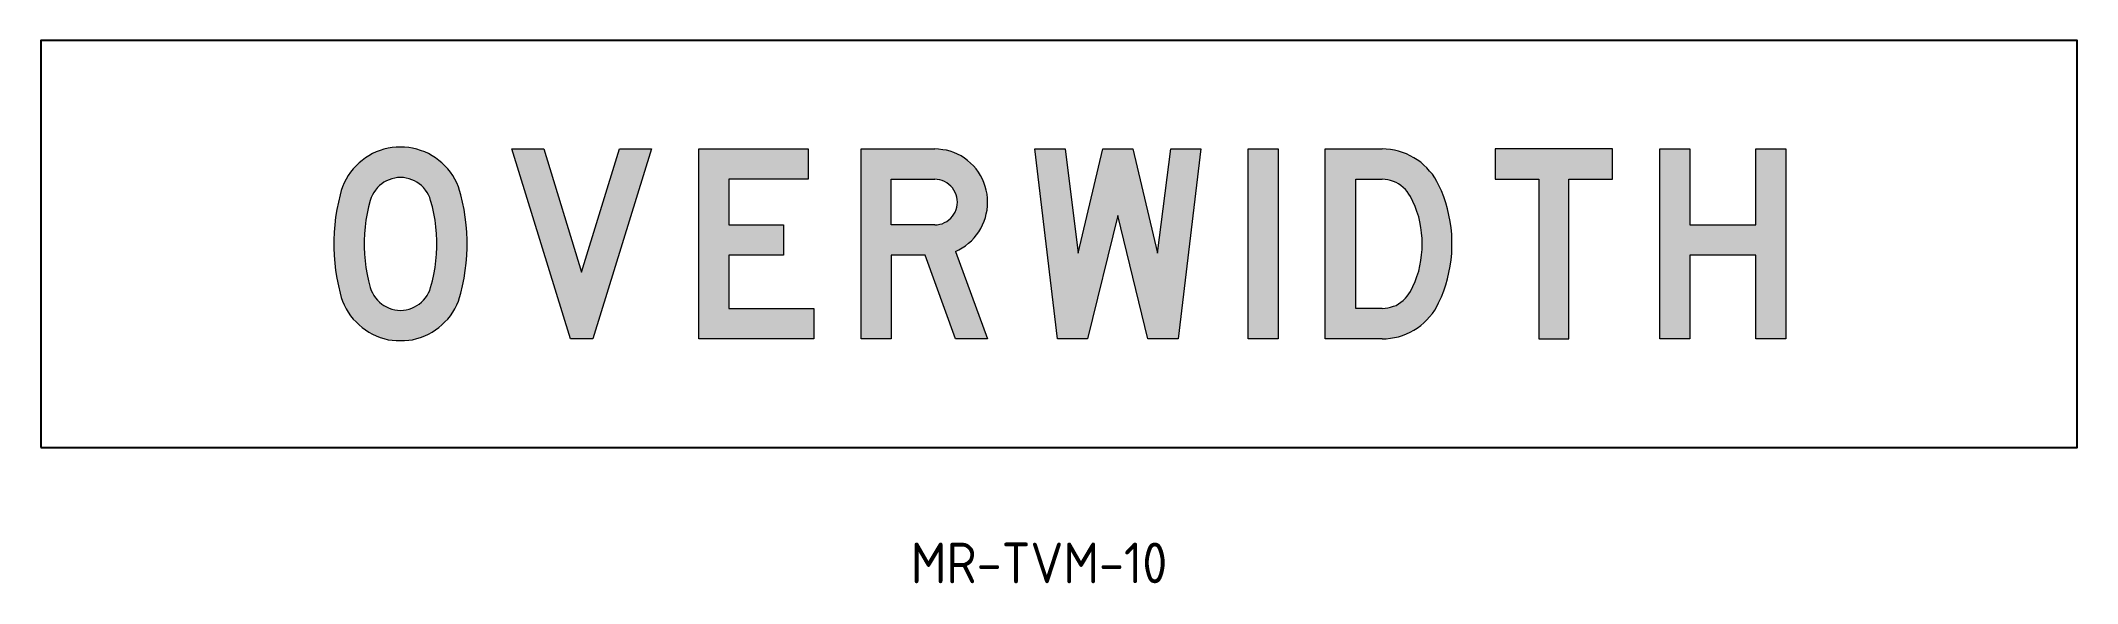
# Model space of a CAD drawing. Extents: x 16 to 166, y 91 to 131.
import ezdxf

# ---------------------------------------------------------------- set-up
doc = ezdxf.new("R2010")
doc.units = 0
doc.header["$LTSCALE"] = 12
doc.header["$MEASUREMENT"] = 0
doc.layers.get('0').update_dxf_attribs({"linetype": 'CONTINUOUS'})
for name, color, linetype in [('L25', 1, 'CONTINUOUS'), ('L35', 3, 'CONTINUOUS'), ('T25', 1, 'CONTINUOUS')]:
    doc.layers.add(name, color=color, linetype=linetype)
doc.styles.add('ISO', font='iso')

msp = doc.modelspace()

# ---------------------------------------------------------------- hatches: boundary and pattern name
at = {"layer": 'L25'}
h = msp.add_hatch(color=256, dxfattribs=at)
h.paths.add_polyline_path([(135.11, 122.75), (137.32, 122.75), (137.32, 117.15), (142.2, 117.15), (142.2, 122.75), (144.41, 122.75), (144.41, 108.76), (142.2, 108.76), (142.2, 114.92), (137.32, 114.92), (137.32, 108.76), (135.11, 108.76)])
h.paths.add_polyline_path([(123, 122.75), (123, 120.52), (126.2, 120.52), (126.2, 108.76), (128.43, 108.76), (128.43, 120.52), (131.63, 120.52), (131.63, 122.75)])
h.paths.add_polyline_path([(104.79, 122.75), (107.01, 122.75), (107.01, 108.76), (104.79, 108.76)])
h.paths.add_polyline_path([(89.08, 122.75), (91.31, 122.75), (92.27, 115.06), (94.09, 122.75), (96.3, 122.75), (98.12, 115.06), (99.1, 122.75), (101.32, 122.75), (99.64, 108.76), (97.42, 108.76), (95.2, 117.85), (92.97, 108.76), (90.75, 108.76)])
h.paths.add_polyline_path([(64.33, 122.75), (72.4, 122.75), (72.4, 120.52), (66.55, 120.52), (66.55, 117.15), (70.58, 117.15), (70.58, 114.92), (66.55, 114.92), (66.55, 110.99), (72.82, 110.99), (72.82, 108.76), (64.33, 108.76)])
h.paths.add_polyline_path([(50.57, 122.75), (52.93, 122.75), (55.7, 113.66), (58.5, 122.75), (60.86, 122.75), (56.54, 108.76), (54.88, 108.76)])
h.paths.add_polyline_path([(114.66, 110.99), (112.72, 110.99), (112.72, 120.52), (114.66, 120.52), (114.88, 120.5), (115.09, 120.47), (115.29, 120.42), (115.5, 120.36), (115.7, 120.27), (115.88, 120.17), (116.05, 120.05), (116.22, 119.91), (116.38, 119.77), (116.52, 119.62), (116.64, 119.43), (116.75, 119.24), (116.92, 118.89), (117.09, 118.51), (117.23, 118.14), (117.36, 117.75), (117.45, 117.37), (117.53, 116.96), (117.57, 116.56), (117.61, 116.16), (117.62, 115.75), (117.61, 115.35), (117.57, 114.95), (117.53, 114.54), (117.45, 114.14), (117.36, 113.75), (117.23, 113.36), (117.09, 112.99), (116.92, 112.62), (116.75, 112.25), (116.64, 112.06), (116.52, 111.89), (116.38, 111.74), (116.22, 111.58), (116.05, 111.46), (115.88, 111.33), (115.7, 111.22), (115.5, 111.15), (115.29, 111.08), (115.09, 111.04), (114.88, 111.01)], flags=16)
h.paths.add_polyline_path([(114.66, 108.76), (110.48, 108.76), (110.48, 122.75), (114.66, 122.75), (114.97, 122.73), (115.28, 122.72), (115.57, 122.66), (115.87, 122.59), (116.16, 122.5), (116.46, 122.39), (116.74, 122.25), (117, 122.11), (117.26, 121.94), (117.51, 121.77), (117.75, 121.57), (117.96, 121.35), (118.16, 121.12), (118.37, 120.89), (118.54, 120.62), (118.69, 120.36), (118.83, 120.1), (119.03, 119.66), (119.2, 119.23), (119.36, 118.78), (119.48, 118.33), (119.59, 117.86), (119.68, 117.4), (119.75, 116.93), (119.79, 116.47), (119.81, 115.99), (119.81, 115.52), (119.79, 115.04), (119.75, 114.57), (119.68, 114.11), (119.59, 113.64), (119.48, 113.18), (119.36, 112.73), (119.2, 112.28), (119.03, 111.84), (118.83, 111.41), (118.69, 111.13), (118.54, 110.87), (118.37, 110.62), (118.16, 110.37), (117.96, 110.15), (117.75, 109.94), (117.51, 109.73), (117.26, 109.55), (117, 109.39), (116.74, 109.24), (116.46, 109.11), (116.16, 109), (115.87, 108.91), (115.57, 108.85), (115.28, 108.79), (114.97, 108.76)])
h.paths.add_polyline_path([(81.71, 117.15), (78.51, 117.15), (78.51, 120.52), (81.71, 120.52), (81.89, 120.5), (82.08, 120.47), (82.26, 120.42), (82.44, 120.35), (82.61, 120.25), (82.75, 120.14), (82.89, 120.02), (83.02, 119.88), (83.13, 119.72), (83.21, 119.55), (83.29, 119.38), (83.34, 119.21), (83.37, 119.03), (83.38, 118.82), (83.37, 118.64), (83.34, 118.45), (83.29, 118.28), (83.21, 118.1), (83.13, 117.94), (83.02, 117.79), (82.89, 117.65), (82.75, 117.52), (82.61, 117.41), (82.44, 117.32), (82.26, 117.24), (82.08, 117.2), (81.89, 117.16)], flags=16)
h.paths.add_polyline_path([(83.24, 115.19), (85.6, 108.76), (83.24, 108.76), (81.01, 114.92), (78.51, 114.92), (78.51, 108.76), (76.29, 108.76), (76.29, 122.75), (81.71, 122.75), (82, 122.73), (82.3, 122.7), (82.57, 122.66), (82.85, 122.58), (83.13, 122.49), (83.4, 122.36), (83.66, 122.24), (83.91, 122.08), (84.14, 121.9), (84.36, 121.71), (84.58, 121.51), (84.76, 121.28), (84.93, 121.04), (85.09, 120.8), (85.23, 120.53), (85.34, 120.27), (85.43, 119.99), (85.51, 119.71), (85.57, 119.41), (85.6, 119.12), (85.6, 118.82), (85.6, 118.55), (85.57, 118.25), (85.51, 117.97), (85.45, 117.69), (85.35, 117.43), (85.24, 117.16), (85.1, 116.9), (84.96, 116.65), (84.79, 116.42), (84.62, 116.2), (84.42, 115.99), (84.2, 115.8), (83.99, 115.61), (83.74, 115.46), (83.49, 115.32)])
h.paths.add_polyline_path([(42.36, 120.66), (42.15, 120.64), (41.94, 120.61), (41.73, 120.56), (41.53, 120.48), (41.34, 120.41), (41.15, 120.3), (40.98, 120.17), (40.81, 120.05), (40.66, 119.9), (40.52, 119.72), (40.41, 119.55), (40.3, 119.37), (40.21, 119.17), (40.14, 118.96), (40, 118.48), (39.9, 118), (39.82, 117.51), (39.76, 117.01), (39.71, 116.5), (39.69, 116), (39.69, 115.5), (39.71, 114.99), (39.76, 114.5), (39.82, 114), (39.9, 113.5), (40, 113.02), (40.14, 112.53), (40.21, 112.32), (40.3, 112.14), (40.41, 111.95), (40.52, 111.77), (40.66, 111.61), (40.81, 111.46), (40.98, 111.32), (41.15, 111.21), (41.34, 111.1), (41.53, 111.01), (41.73, 110.94), (41.94, 110.9), (42.15, 110.87), (42.36, 110.85), (42.58, 110.87), (42.78, 110.9), (43, 110.94), (43.2, 111.01), (43.39, 111.1), (43.57, 111.21), (43.74, 111.32), (43.91, 111.46), (44.07, 111.61), (44.21, 111.77), (44.32, 111.95), (44.43, 112.14), (44.52, 112.32), (44.58, 112.53), (44.72, 113.02), (44.83, 113.5), (44.91, 114), (44.97, 114.5), (45.02, 114.99), (45.03, 115.5), (45.03, 116), (45.02, 116.5), (44.97, 117.01), (44.91, 117.51), (44.83, 118), (44.72, 118.48), (44.58, 118.96), (44.52, 119.17), (44.43, 119.37), (44.32, 119.55), (44.21, 119.72), (44.07, 119.9), (43.91, 120.05), (43.74, 120.17), (43.57, 120.3), (43.39, 120.41), (43.2, 120.48), (43, 120.56), (42.78, 120.61), (42.58, 120.64)], flags=16)
h.paths.add_polyline_path([(42.36, 122.89), (42.05, 122.89), (41.76, 122.86), (41.46, 122.8), (41.15, 122.73), (40.87, 122.64), (40.58, 122.53), (40.3, 122.41), (40.04, 122.25), (39.79, 122.1), (39.54, 121.91), (39.31, 121.73), (39.09, 121.51), (38.87, 121.28), (38.69, 121.04), (38.52, 120.8), (38.36, 120.53), (38.22, 120.25), (38.1, 119.97), (38, 119.69), (37.91, 119.38), (37.79, 118.84), (37.68, 118.28), (37.58, 117.72), (37.52, 117.16), (37.48, 116.61), (37.46, 116.03), (37.46, 115.47), (37.48, 114.9), (37.52, 114.34), (37.58, 113.78), (37.68, 113.22), (37.79, 112.67), (37.91, 112.11), (38, 111.81), (38.1, 111.53), (38.22, 111.25), (38.36, 110.97), (38.52, 110.71), (38.69, 110.46), (38.87, 110.21), (39.09, 110), (39.31, 109.78), (39.54, 109.58), (39.79, 109.41), (40.04, 109.24), (40.3, 109.1), (40.58, 108.97), (40.87, 108.86), (41.15, 108.77), (41.46, 108.69), (41.76, 108.65), (42.05, 108.62), (42.36, 108.62), (42.67, 108.62), (42.97, 108.65), (43.26, 108.69), (43.57, 108.77), (43.85, 108.86), (44.15, 108.97), (44.43, 109.1), (44.69, 109.24), (44.94, 109.41), (45.19, 109.58), (45.42, 109.78), (45.64, 110), (45.85, 110.21), (46.04, 110.46), (46.21, 110.71), (46.37, 110.97), (46.51, 111.25), (46.63, 111.53), (46.72, 111.81), (46.82, 112.11), (46.94, 112.67), (47.05, 113.22), (47.14, 113.78), (47.2, 114.34), (47.25, 114.9), (47.27, 115.47), (47.27, 116.03), (47.25, 116.61), (47.2, 117.16), (47.14, 117.72), (47.05, 118.28), (46.94, 118.84), (46.82, 119.38), (46.72, 119.69), (46.63, 119.97), (46.51, 120.25), (46.37, 120.53), (46.21, 120.8), (46.04, 121.04), (45.85, 121.28), (45.64, 121.51), (45.42, 121.73), (45.19, 121.91), (44.94, 122.1), (44.69, 122.25), (44.43, 122.41), (44.15, 122.53), (43.85, 122.64), (43.57, 122.73), (43.26, 122.8), (42.97, 122.86), (42.67, 122.89)])

# ---------------------------------------------------------------- linework, layer by layer
at = {"color": 1, "lineweight": 0}
for points in [[(42.36, 122.89), (42.05, 122.89), (41.76, 122.86), (41.46, 122.8), (41.15, 122.73), (40.87, 122.64), (40.58, 122.53), (40.3, 122.41), (40.04, 122.25), (39.79, 122.1), (39.54, 121.91), (39.31, 121.73), (39.09, 121.51), (38.87, 121.28), (38.69, 121.04), (38.52, 120.8), (38.36, 120.53), (38.22, 120.25), (38.1, 119.97), (38, 119.69), (37.91, 119.38)], [(46.82, 119.38), (46.72, 119.69), (46.63, 119.97), (46.51, 120.25), (46.37, 120.53), (46.21, 120.8), (46.04, 121.04), (45.85, 121.28), (45.64, 121.51), (45.42, 121.73), (45.19, 121.91), (44.94, 122.1), (44.69, 122.25), (44.43, 122.41), (44.15, 122.53), (43.85, 122.64), (43.57, 122.73), (43.26, 122.8), (42.97, 122.86), (42.67, 122.89), (42.36, 122.89)], [(50.57, 122.75), (52.93, 122.75), (55.7, 113.66), (58.5, 122.75), (60.86, 122.75), (56.54, 108.76), (54.88, 108.76), (50.57, 122.75), (50.57, 122.75)], [(64.33, 122.75), (72.4, 122.75), (72.4, 120.52), (66.55, 120.52), (66.55, 117.15), (70.58, 117.15), (70.58, 114.92), (66.55, 114.92), (66.55, 110.99), (72.82, 110.99), (72.82, 108.76), (64.33, 108.76), (64.33, 122.75), (64.33, 122.75)], [(83.24, 115.19), (85.6, 108.76), (83.24, 108.76), (81.01, 114.92), (78.51, 114.92), (78.51, 108.76), (76.29, 108.76), (76.29, 122.75)], [(76.29, 122.75), (81.71, 122.75)], [(85.6, 118.82), (85.6, 119.12), (85.57, 119.41), (85.51, 119.71), (85.43, 119.99), (85.34, 120.27), (85.23, 120.53), (85.09, 120.8), (84.93, 121.04), (84.76, 121.28), (84.58, 121.51), (84.36, 121.71), (84.14, 121.9), (83.91, 122.08), (83.66, 122.24), (83.4, 122.36), (83.13, 122.49), (82.85, 122.58), (82.57, 122.66), (82.3, 122.7), (82, 122.73), (81.71, 122.75)], [(89.08, 122.75), (91.31, 122.75), (92.27, 115.06), (94.09, 122.75), (96.3, 122.75), (98.12, 115.06), (99.1, 122.75), (101.32, 122.75), (99.64, 108.76), (97.42, 108.76), (95.2, 117.85), (92.97, 108.76), (90.75, 108.76), (89.08, 122.75), (89.08, 122.75)], [(104.79, 122.75), (107.01, 122.75), (107.01, 108.76), (104.79, 108.76), (104.79, 122.75), (104.79, 122.75)], [(114.66, 108.76), (110.48, 108.76), (110.48, 122.75)], [(110.48, 122.75), (114.66, 122.75)], [(118.83, 120.1), (118.69, 120.36), (118.54, 120.62), (118.37, 120.89), (118.16, 121.12), (117.96, 121.35), (117.75, 121.57), (117.51, 121.77), (117.26, 121.94), (117, 122.11), (116.74, 122.25), (116.46, 122.39), (116.16, 122.5), (115.87, 122.59), (115.57, 122.66), (115.28, 122.72), (114.97, 122.73), (114.66, 122.75)], [(123, 122.75), (123, 120.52), (126.2, 120.52), (126.2, 108.76), (128.43, 108.76), (128.43, 120.52), (131.63, 120.52), (131.63, 122.75), (123, 122.75), (123, 122.75)], [(135.11, 122.75), (137.32, 122.75), (137.32, 117.15), (142.2, 117.15), (142.2, 122.75), (144.41, 122.75), (144.41, 108.76), (142.2, 108.76), (142.2, 114.92), (137.32, 114.92), (137.32, 108.76), (135.11, 108.76), (135.11, 122.75), (135.11, 122.75)], [(42.36, 120.66), (42.15, 120.64), (41.94, 120.61), (41.73, 120.56), (41.53, 120.48), (41.34, 120.41), (41.15, 120.3), (40.98, 120.17), (40.81, 120.05), (40.66, 119.9), (40.52, 119.72), (40.41, 119.55), (40.3, 119.37), (40.21, 119.17), (40.14, 118.96)], [(44.58, 118.96), (44.52, 119.17), (44.43, 119.37), (44.32, 119.55), (44.21, 119.72), (44.07, 119.9), (43.91, 120.05), (43.74, 120.17), (43.57, 120.3), (43.39, 120.41), (43.2, 120.48), (43, 120.56), (42.78, 120.61), (42.58, 120.64), (42.36, 120.66)], [(81.71, 117.15), (78.51, 117.15), (78.51, 120.52)], [(78.51, 120.52), (81.71, 120.52)], [(83.38, 118.82), (83.37, 119.03), (83.34, 119.21), (83.29, 119.38), (83.21, 119.55), (83.13, 119.72), (83.02, 119.88), (82.89, 120.02), (82.75, 120.14), (82.61, 120.25), (82.44, 120.35), (82.26, 120.42), (82.08, 120.47), (81.89, 120.5), (81.71, 120.52)], [(114.66, 110.99), (112.72, 110.99), (112.72, 120.52)], [(112.72, 120.52), (114.66, 120.52)], [(116.75, 119.24), (116.64, 119.43), (116.52, 119.62), (116.38, 119.77), (116.22, 119.91), (116.05, 120.05), (115.88, 120.17), (115.7, 120.27), (115.5, 120.36), (115.29, 120.42), (115.09, 120.47), (114.88, 120.5), (114.66, 120.52)], [(118.83, 111.41), (119.03, 111.84), (119.2, 112.28), (119.36, 112.73), (119.48, 113.18), (119.59, 113.64), (119.68, 114.11), (119.75, 114.57), (119.79, 115.04), (119.81, 115.52), (119.81, 115.99), (119.79, 116.47), (119.75, 116.93), (119.68, 117.4), (119.59, 117.86), (119.48, 118.33), (119.36, 118.78), (119.2, 119.23), (119.03, 119.66), (118.83, 120.1)], [(37.91, 119.38), (37.79, 118.84), (37.68, 118.28), (37.58, 117.72), (37.52, 117.16), (37.48, 116.61), (37.46, 116.03), (37.46, 115.47), (37.48, 114.9), (37.52, 114.34), (37.58, 113.78), (37.68, 113.22), (37.79, 112.67), (37.91, 112.11)], [(40.14, 118.96), (40, 118.48), (39.9, 118), (39.82, 117.51), (39.76, 117.01), (39.71, 116.5), (39.69, 116), (39.69, 115.5), (39.71, 114.99), (39.76, 114.5), (39.82, 114), (39.9, 113.5), (40, 113.02), (40.14, 112.53)], [(44.58, 112.53), (44.72, 113.02), (44.83, 113.5), (44.91, 114), (44.97, 114.5), (45.02, 114.99), (45.03, 115.5), (45.03, 116), (45.02, 116.5), (44.97, 117.01), (44.91, 117.51), (44.83, 118), (44.72, 118.48), (44.58, 118.96)], [(46.82, 112.11), (46.94, 112.67), (47.05, 113.22), (47.14, 113.78), (47.2, 114.34), (47.25, 114.9), (47.27, 115.47), (47.27, 116.03), (47.25, 116.61), (47.2, 117.16), (47.14, 117.72), (47.05, 118.28), (46.94, 118.84), (46.82, 119.38)], [(81.71, 117.15), (81.89, 117.16), (82.08, 117.2), (82.26, 117.24), (82.44, 117.32), (82.61, 117.41), (82.75, 117.52), (82.89, 117.65), (83.02, 117.79), (83.13, 117.94), (83.21, 118.1), (83.29, 118.28), (83.34, 118.45), (83.37, 118.64), (83.38, 118.82)], [(83.24, 115.19), (83.49, 115.32), (83.74, 115.46), (83.99, 115.61), (84.2, 115.8), (84.42, 115.99), (84.62, 116.2), (84.79, 116.42), (84.96, 116.65), (85.1, 116.9), (85.24, 117.16), (85.35, 117.43), (85.45, 117.69), (85.51, 117.97), (85.57, 118.25), (85.6, 118.55), (85.6, 118.82)], [(116.75, 112.25), (116.92, 112.62), (117.09, 112.99), (117.23, 113.36), (117.36, 113.75), (117.45, 114.14), (117.53, 114.54), (117.57, 114.95), (117.61, 115.35), (117.62, 115.75), (117.61, 116.16), (117.57, 116.56), (117.53, 116.96), (117.45, 117.37), (117.36, 117.75), (117.23, 118.14), (117.09, 118.51), (116.92, 118.89), (116.75, 119.24)], [(40.14, 112.53), (40.21, 112.32), (40.3, 112.14), (40.41, 111.95), (40.52, 111.77), (40.66, 111.61), (40.81, 111.46), (40.98, 111.32), (41.15, 111.21), (41.34, 111.1), (41.53, 111.01), (41.73, 110.94), (41.94, 110.9), (42.15, 110.87), (42.36, 110.85)], [(42.36, 110.85), (42.58, 110.87), (42.78, 110.9), (43, 110.94), (43.2, 111.01), (43.39, 111.1), (43.57, 111.21), (43.74, 111.32), (43.91, 111.46), (44.07, 111.61), (44.21, 111.77), (44.32, 111.95), (44.43, 112.14), (44.52, 112.32), (44.58, 112.53)], [(37.91, 112.11), (38, 111.81), (38.1, 111.53), (38.22, 111.25), (38.36, 110.97), (38.52, 110.71), (38.69, 110.46), (38.87, 110.21), (39.09, 110), (39.31, 109.78), (39.54, 109.58), (39.79, 109.41), (40.04, 109.24), (40.3, 109.1), (40.58, 108.97), (40.87, 108.86), (41.15, 108.77), (41.46, 108.69), (41.76, 108.65), (42.05, 108.62), (42.36, 108.62)], [(42.36, 108.62), (42.67, 108.62), (42.97, 108.65), (43.26, 108.69), (43.57, 108.77), (43.85, 108.86), (44.15, 108.97), (44.43, 109.1), (44.69, 109.24), (44.94, 109.41), (45.19, 109.58), (45.42, 109.78), (45.64, 110), (45.85, 110.21), (46.04, 110.46), (46.21, 110.71), (46.37, 110.97), (46.51, 111.25), (46.63, 111.53), (46.72, 111.81), (46.82, 112.11)], [(114.66, 110.99), (114.88, 111.01), (115.09, 111.04), (115.29, 111.08), (115.5, 111.15), (115.7, 111.22), (115.88, 111.33), (116.05, 111.46), (116.22, 111.58), (116.38, 111.74), (116.52, 111.89), (116.64, 112.06), (116.75, 112.25)], [(114.66, 108.76), (114.97, 108.76), (115.28, 108.79), (115.57, 108.85), (115.87, 108.91), (116.16, 109), (116.46, 109.11), (116.74, 109.24), (117, 109.39), (117.26, 109.55), (117.51, 109.73), (117.75, 109.94), (117.96, 110.15), (118.16, 110.37), (118.37, 110.62), (118.54, 110.87), (118.69, 111.13), (118.83, 111.41)]]:
    msp.add_lwpolyline(points, dxfattribs=at)
at = {"layer": 'L35'}
msp.add_lwpolyline([(15.87, 100.74), (165.87, 100.74), (165.87, 130.74), (15.87, 130.74)], close=True, dxfattribs=at)

# ---------------------------------------------------------------- texts
at = {"layer": 'T25', "color": 3, "style": 'ISO'}
msp.add_text('MR-TVM-10', height=3, dxfattribs=at).set_placement((79.95, 90.73))

doc.saveas('drawing.dxf')
